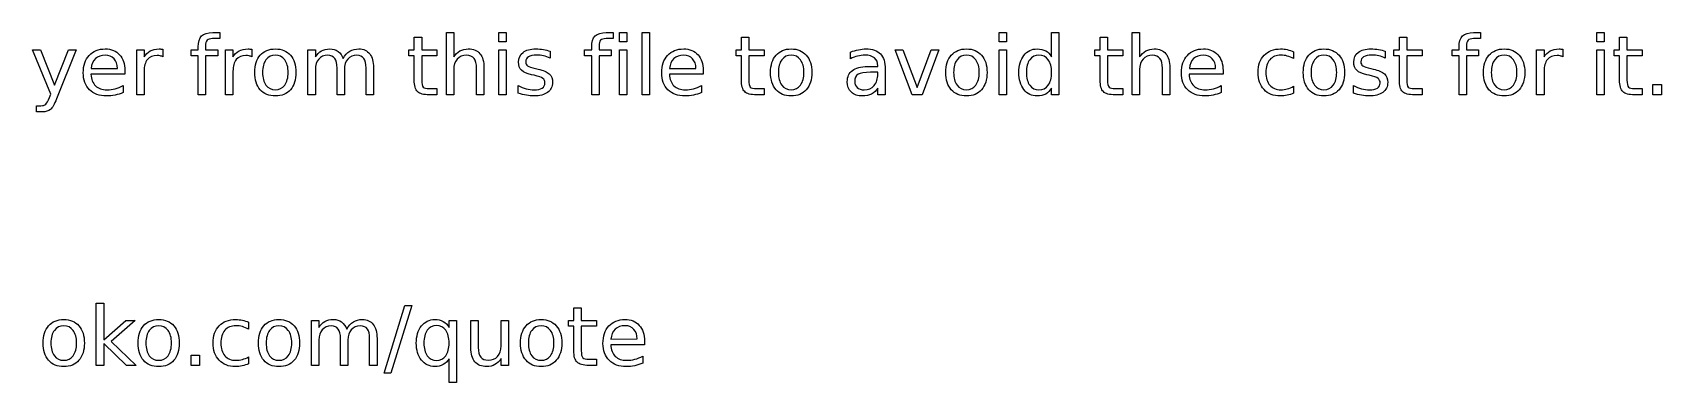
# Model space of a CAD drawing. Extents: x -140 to 352, y 0 to 216.
# Drawn here: x 273.3 to 351.7, y 55.4 to 72.3 of the extents above; entities that cross this region are included whole.
import ezdxf

# ---------------------------------------------------------------- set-up
doc = ezdxf.new("R2010")
doc.units = 0
doc.layers.add('Design_Template', color=7, linetype='CONTINUOUS')

msp = doc.modelspace()

# ---------------------------------------------------------------- linework, layer by layer
at = {"layer": 'Design_Template', "color": 7}
for points in [[(282.34223, 72.293007), (282.34223, 71.997831), (282.002682, 71.997831)], [(282.006541, 72.293007), (282.34223, 72.293007)], [(293.607144, 70.512305), (293.607144, 69.291087), (293.250232, 69.291087), (293.250232, 72.293007), (293.607144, 72.293007), (293.607144, 71.116162)], [(301.279779, 72.293007), (301.279779, 71.997831), (300.94023, 71.997831)], [(300.944089, 72.293007), (301.279779, 72.293007)], [(322.374239, 71.123881), (322.374239, 72.293007), (322.729221, 72.293007), (322.729221, 69.291087), (322.374239, 69.291087), (322.374239, 69.615202)], [(326.612807, 70.512305), (326.612807, 69.291087), (326.255895, 69.291087), (326.255895, 72.293007), (326.612807, 72.293007), (326.612807, 71.116162)], [(343.021105, 72.293007), (343.021105, 71.997831), (342.681556, 71.997831)], [(342.685416, 72.293007), (343.021105, 72.293007)], [(274.148691, 69.163759), (274.212357, 69.325815), (273.338406, 71.451851), (273.714609, 71.451851), (274.389846, 69.761827), (275.065088, 71.451851), (275.44129, 71.451851), (274.492099, 69.090445)], [(278.705589, 70.429342), (278.705589, 69.29108), (278.348676, 69.29108), (278.348676, 71.451844), (278.705589, 71.451844), (278.705589, 71.116155)], [(279.612337, 71.484638), (279.614101, 71.120011)], [(281.663133, 71.642848), (281.663133, 71.451851), (282.247696, 71.451851), (282.247696, 71.175968), (281.663133, 71.175968), (281.663133, 69.291087), (281.306221, 69.291087), (281.306221, 71.175968), (280.966672, 71.175968), (280.966672, 71.451851), (281.306221, 71.451851), (281.306221, 71.602335)], [(282.980814, 70.429342), (282.980814, 69.29108), (282.623902, 69.29108), (282.623902, 71.451844), (282.980814, 71.451844), (282.980814, 71.116155)], [(283.887563, 71.484638), (283.889327, 71.120011)], [(286.94736, 70.512305), (286.94736, 69.291087), (286.590451, 69.291087), (286.590451, 71.451851), (286.94736, 71.451851), (286.94736, 71.116162)], [(291.706829, 70.002982), (291.706829, 71.175968), (291.44638, 71.175968), (291.44638, 71.451851), (291.706829, 71.451851), (291.706829, 72.065356), (292.063741, 72.065356)], [(292.063741, 72.065356), (292.063741, 71.451851), (292.794926, 71.451851), (292.794926, 71.175968), (292.063741, 71.175968), (292.063741, 70.002982)], [(298.245064, 71.388189), (298.245064, 71.052496)], [(300.600681, 71.642848), (300.600681, 71.451851), (301.185245, 71.451851), (301.185245, 71.175968), (300.600681, 71.175968), (300.600681, 69.291087), (300.243769, 69.291087), (300.243769, 71.175968), (299.904221, 71.175968), (299.904221, 71.451851), (300.243769, 71.451851), (300.243769, 71.602335)], [(307.449537, 70.002982), (307.449537, 71.175968), (307.189089, 71.175968), (307.189089, 71.451851), (307.449537, 71.451851), (307.449537, 72.065356), (307.80645, 72.065356)], [(307.80645, 72.065356), (307.80645, 71.451851), (308.537635, 71.451851), (308.537635, 71.175968), (307.80645, 71.175968), (307.80645, 70.002982)], [(312.702889, 71.025473), (312.702889, 71.353447)], [(324.712489, 70.002982), (324.712489, 71.175968), (324.45204, 71.175968), (324.45204, 71.451851), (324.712489, 71.451851), (324.712489, 72.065356), (325.069401, 72.065356)], [(325.069401, 72.065356), (325.069401, 71.451851), (325.800589, 71.451851), (325.800589, 71.175968), (325.069401, 71.175968), (325.069401, 70.002982)], [(334.021148, 71.368895), (334.021148, 71.037062)], [(338.43528, 71.388189), (338.43528, 71.052496)], [(339.11244, 70.002982), (339.11244, 71.175968), (338.851991, 71.175968), (338.851991, 71.451851), (339.11244, 71.451851), (339.11244, 72.065356), (339.469353, 72.065356)], [(339.469353, 72.065356), (339.469353, 71.451851), (340.200541, 71.451851), (340.200541, 71.175968), (339.469353, 71.175968), (339.469353, 70.002982)], [(342.342008, 71.642848), (342.342008, 71.451851), (342.926571, 71.451851), (342.926571, 71.175968), (342.342008, 71.175968), (342.342008, 69.291087), (341.985096, 69.291087), (341.985096, 71.175968), (341.645547, 71.175968), (341.645547, 71.451851), (341.985096, 71.451851), (341.985096, 71.602335)], [(346.07512, 70.429342), (346.07512, 69.29108), (345.718208, 69.29108), (345.718208, 71.451844), (346.07512, 71.451844), (346.07512, 71.116155)], [(346.981868, 71.484638), (346.983632, 71.120011)], [(349.707906, 70.002982), (349.707906, 71.175968), (349.447457, 71.175968), (349.447457, 71.451851), (349.707906, 71.451851), (349.707906, 72.065356), (350.064818, 72.065356)], [(350.064818, 72.065356), (350.064818, 71.451851), (350.796006, 71.451851), (350.796006, 71.175968), (350.064818, 71.175968), (350.064818, 70.002982)], [(276.158974, 70.562466), (277.424564, 70.56423)], [(288.34607, 70.512305), (288.34607, 69.291087), (287.989158, 69.291087), (287.989158, 70.58369)], [(289.744778, 70.595264), (289.744778, 69.291087), (289.387866, 69.291087), (289.387866, 70.58369)], [(295.059873, 70.595264), (295.059873, 69.291087), (294.70489, 69.291087), (294.70489, 70.58369)], [(297.542814, 70.554751), (297.66436, 70.527728)], [(303.994248, 70.562466), (305.259839, 70.56423)], [(313.517033, 70.655071), (314.014781, 70.655071), (314.014781, 70.689784)], [(328.065536, 70.595264), (328.065536, 69.291087), (327.710553, 69.291087), (327.710553, 70.58369)], [(329.005082, 70.562466), (330.270672, 70.56423)], [(337.73303, 70.554751), (337.854572, 70.527728)], [(277.779547, 70.460217), (277.779547, 70.286584), (276.147399, 70.286584)], [(297.471433, 70.230612), (297.347961, 70.25954)], [(305.614821, 70.460217), (305.614821, 70.286584), (303.982674, 70.286584)], [(314.014781, 70.298158), (314.014781, 70.377258), (313.661725, 70.377258)], [(314.369764, 70.523883), (314.369764, 69.291087), (314.014781, 69.291087), (314.014781, 69.619061)], [(330.625655, 70.460217), (330.625655, 70.286584), (328.993507, 70.286584)], [(337.661649, 70.230612), (337.538176, 70.25954)], [(277.696591, 69.736748), (277.696591, 69.401055)], [(292.430299, 69.588193), (292.794926, 69.588193), (292.794926, 69.291087), (292.430299, 69.291087)], [(296.709377, 69.370162), (296.709377, 69.736723)], [(305.531862, 69.736748), (305.531862, 69.401055)], [(308.173007, 69.588193), (308.537635, 69.588193), (308.537635, 69.291087), (308.173007, 69.291087)], [(325.435962, 69.588193), (325.800589, 69.588193), (325.800589, 69.291087), (325.435962, 69.291087)], [(330.542695, 69.736748), (330.542695, 69.401055)], [(334.021148, 69.70202), (334.021148, 69.374046)], [(336.899592, 69.370162), (336.899592, 69.736723)], [(339.83591, 69.588193), (340.200541, 69.588193), (340.200541, 69.291087), (339.83591, 69.291087)], [(350.431379, 69.588193), (350.796006, 69.588193), (350.796006, 69.291087), (350.431379, 69.291087)], [(273.816861, 68.469228), (273.53326, 68.469228), (273.53326, 68.76633), (273.741617, 68.76633)], [(299.385256, 56.964315), (299.385256, 58.137302), (299.124807, 58.137302), (299.124807, 58.413188), (299.385256, 58.413188), (299.385256, 59.02669), (299.742169, 59.02669)], [(299.742169, 59.02669), (299.742169, 58.413188), (300.473357, 58.413188), (300.473357, 58.137302), (299.742169, 58.137302), (299.742169, 56.964315)], [(283.737082, 58.330229), (283.737082, 57.998395)], [(287.117134, 57.473638), (287.117134, 56.252424), (286.760221, 56.252424), (286.760221, 58.413188), (287.117134, 58.413188), (287.117134, 58.077495)], [(293.381412, 58.085214), (293.381412, 58.413188), (293.736395, 58.413188), (293.736395, 55.430561), (293.381412, 55.430561), (293.381412, 56.576539)], [(294.430926, 57.105151), (294.430926, 58.413188), (294.785909, 58.413188), (294.785909, 57.118656)], [(295.885584, 57.188111), (295.885584, 58.413188), (296.240567, 58.413188), (296.240567, 56.252424), (295.885584, 56.252424), (295.885584, 56.584254)], [(288.515845, 57.473638), (288.515845, 56.252424), (288.158932, 56.252424), (288.158932, 57.545023)], [(289.914552, 57.556598), (289.914552, 56.252424), (289.55764, 56.252424), (289.55764, 57.545023)], [(302.790391, 57.421551), (302.790391, 57.247917), (301.158243, 57.247917)], [(301.169818, 57.5238), (302.435408, 57.525564)], [(283.737082, 56.663354), (283.737082, 56.33538)], [(300.108726, 56.549526), (300.473357, 56.549526), (300.473357, 56.252424), (300.108726, 56.252424)], [(302.707435, 56.698081), (302.707435, 56.362388)]]:
    msp.add_lwpolyline(points, dxfattribs=at)
for points in [[(295.771768, 72.293007), (296.12675, 72.293007), (296.12675, 71.843491), (295.771768, 71.843491)], [(301.574955, 72.293007), (301.929938, 72.293007), (301.929938, 71.843491), (301.574955, 71.843491)], [(302.670774, 72.293007), (303.025757, 72.293007), (303.025757, 69.291087), (302.670774, 69.291087)], [(319.856559, 72.293007), (320.211542, 72.293007), (320.211542, 71.843491), (319.856559, 71.843491)], [(348.617875, 72.293007), (348.972858, 72.293007), (348.972858, 71.843491), (348.617875, 71.843491)], [(295.771768, 71.451851), (296.12675, 71.451851), (296.12675, 69.291087), (295.771768, 69.291087)], [(301.574955, 71.451851), (301.929938, 71.451851), (301.929938, 69.291087), (301.574955, 69.291087)], [(314.848226, 71.451851), (315.224432, 71.451851), (315.899669, 69.638354), (316.574907, 71.451851), (316.951113, 71.451851), (316.140825, 69.291087), (315.658514, 69.291087)], [(319.856559, 71.451851), (320.211542, 71.451851), (320.211542, 69.291087), (319.856559, 69.291087)], [(348.617875, 71.451851), (348.972858, 71.451851), (348.972858, 69.291087), (348.617875, 69.291087)], [(351.314967, 69.78112), (351.722037, 69.78112), (351.722037, 69.291087), (351.314967, 69.291087)], [(276.403992, 59.254341), (276.760901, 59.254341), (276.760901, 57.481357), (277.820064, 58.413188), (278.273436, 58.413188), (277.127462, 57.402257), (278.321668, 56.252424), (277.858647, 56.252424), (276.760901, 57.307723), (276.760901, 56.252424), (276.403992, 56.252424)], [(291.255379, 59.132798), (291.583353, 59.132798), (290.580142, 55.885863), (290.252168, 55.885863)], [(280.970531, 56.742453), (281.377602, 56.742453), (281.377602, 56.252424), (280.970531, 56.252424)]]:
    msp.add_lwpolyline(points, close=True, dxfattribs=at)
for points in [[(281.306221, 71.602335), (281.306221, 71.842845), (281.362168, 72.017763), (281.474065, 72.127092)], [(281.474065, 72.127092), (281.585963, 72.237699), (281.763452, 72.293004), (282.006541, 72.293007)], [(300.243769, 71.602335), (300.243769, 71.842845), (300.29972, 72.017763), (300.411617, 72.127092)], [(300.411617, 72.127092), (300.523511, 72.237699), (300.701004, 72.293004), (300.944089, 72.293007)], [(341.985096, 71.602335), (341.985096, 71.842845), (342.041046, 72.017763), (342.15294, 72.127092)], [(342.15294, 72.127092), (342.264838, 72.237699), (342.442327, 72.293004), (342.685416, 72.293007)], [(276.062511, 71.191402), (276.25415, 71.39976), (276.512027, 71.503939), (276.836142, 71.503942)], [(276.836142, 71.503942), (277.126816, 71.503939), (277.356397, 71.41005), (277.524887, 71.22227)], [(278.705589, 71.116155), (278.780187, 71.247342), (278.877293, 71.344448), (278.996906, 71.407472)], [(278.996906, 71.407472), (279.116518, 71.471779), (279.261856, 71.503932), (279.432918, 71.503935)], [(279.432918, 71.503935), (279.457365, 71.503932), (279.484363, 71.502171), (279.513947, 71.49815)], [(279.513947, 71.49815), (279.54351, 71.49568), (279.576325, 71.491094), (279.612337, 71.484638)], [(281.736444, 71.920661), (281.68757, 71.869212), (281.663133, 71.776608), (281.663133, 71.642848)], [(282.002682, 71.997831), (281.87535, 71.997828), (281.786605, 71.972114), (281.736444, 71.920661)], [(282.980814, 71.116155), (283.055409, 71.247342), (283.152515, 71.344448), (283.272131, 71.407472)], [(283.272131, 71.407472), (283.391744, 71.471779), (283.537078, 71.503932), (283.70814, 71.503935)], [(283.70814, 71.503935), (283.732587, 71.503932), (283.759585, 71.502171), (283.789169, 71.49815)], [(283.789169, 71.49815), (283.818732, 71.49568), (283.851548, 71.491094), (283.887563, 71.484638)], [(284.292707, 71.20298), (284.468912, 71.403619), (284.711997, 71.503939), (285.021965, 71.503942)], [(285.021965, 71.503942), (285.330642, 71.503939), (285.573085, 71.403619), (285.749291, 71.20298)], [(286.94736, 71.116162), (287.028389, 71.248637), (287.125495, 71.346385), (287.23868, 71.409408)], [(287.23868, 71.409408), (287.351862, 71.472429), (287.486266, 71.503939), (287.641891, 71.503942)], [(287.641891, 71.503942), (287.798803, 71.503939), (287.931923, 71.464068), (288.041249, 71.384329)], [(288.041249, 71.384329), (288.151856, 71.304584), (288.233527, 71.18883), (288.286264, 71.037062)], [(288.286264, 71.037062), (288.375005, 71.196546), (288.481114, 71.314229), (288.60459, 71.390115)], [(288.60459, 71.390115), (288.728058, 71.465997), (288.873396, 71.503939), (289.040602, 71.503942)], [(289.040602, 71.503942), (289.265677, 71.503939), (289.439311, 71.424842), (289.561499, 71.266643)], [(293.607144, 71.116162), (293.692033, 71.246065), (293.791711, 71.343171), (293.90618, 71.407479)], [(293.90618, 71.407479), (294.021933, 71.471786), (294.15505, 71.503939), (294.305535, 71.503942)], [(294.305535, 71.503942), (294.553763, 71.503939), (294.741544, 71.426768), (294.868879, 71.272432)], [(296.724811, 70.867252), (296.724811, 71.070466), (296.796837, 71.227378), (296.940887, 71.337992)], [(296.940887, 71.337992), (297.08494, 71.448598), (297.289439, 71.503903), (297.554392, 71.503907)], [(297.554392, 71.503907), (297.68558, 71.503903), (297.809052, 71.494276), (297.924809, 71.474979)], [(297.924809, 71.474979), (298.040563, 71.455682), (298.147313, 71.426744), (298.245064, 71.388164)], [(300.673996, 71.920661), (300.625118, 71.869212), (300.600681, 71.776608), (300.600681, 71.642848)], [(300.94023, 71.997831), (300.812898, 71.997828), (300.724154, 71.972114), (300.673996, 71.920661)], [(303.897785, 71.191402), (304.089424, 71.39976), (304.347301, 71.503939), (304.671416, 71.503942)], [(304.671416, 71.503942), (304.962087, 71.503939), (305.191668, 71.41005), (305.360158, 71.22227)], [(309.114486, 71.20298), (309.290688, 71.403619), (309.533773, 71.503939), (309.843741, 71.503942)], [(309.843741, 71.503942), (310.152422, 71.503939), (310.394865, 71.403619), (310.57107, 71.20298)], [(312.702889, 71.353447), (312.832789, 71.403605), (312.958833, 71.440904), (313.081021, 71.465345)], [(313.081021, 71.465345), (313.203205, 71.491062), (313.322176, 71.503925), (313.437933, 71.503928)], [(313.437933, 71.503928), (313.75047, 71.503925), (313.98391, 71.422899), (314.138254, 71.260843)], [(317.549177, 71.20298), (317.725383, 71.403619), (317.968468, 71.503939), (318.278436, 71.503942)], [(318.278436, 71.503942), (318.587113, 71.503939), (318.829556, 71.403619), (319.005761, 71.20298)], [(321.043053, 71.191402), (321.207684, 71.39976), (321.420543, 71.503939), (321.681637, 71.503942)], [(321.681637, 71.503942), (321.841121, 71.503939), (321.977456, 71.472439), (322.090641, 71.409408)], [(322.090641, 71.409408), (322.205107, 71.347672), (322.29964, 71.252493), (322.374239, 71.123881)], [(326.612807, 71.116162), (326.697693, 71.246065), (326.79737, 71.343171), (326.911843, 71.407479)], [(326.911843, 71.407479), (327.027596, 71.471786), (327.160714, 71.503939), (327.311198, 71.503942)], [(327.311198, 71.503942), (327.559427, 71.503939), (327.747207, 71.426768), (327.874538, 71.272432)], [(328.908618, 71.191402), (329.100258, 71.39976), (329.358135, 71.503939), (329.682249, 71.503942)], [(329.682249, 71.503942), (329.97292, 71.503939), (330.202505, 71.41005), (330.370991, 71.22227)], [(332.601217, 71.201065), (332.795428, 71.402991), (333.061021, 71.503953), (333.397998, 71.503956)], [(333.397998, 71.503956), (333.50732, 71.503953), (333.614074, 71.492385), (333.718253, 71.469243)], [(333.718253, 71.469243), (333.822432, 71.447371), (333.923397, 71.413938), (334.021148, 71.368924)], [(334.750399, 71.20298), (334.926601, 71.403619), (335.16969, 71.503939), (335.479655, 71.503942)], [(335.479655, 71.503942), (335.788335, 71.503939), (336.030778, 71.403619), (336.206984, 71.20298)], [(336.915026, 70.867252), (336.915026, 71.070466), (336.987053, 71.227378), (337.131103, 71.337992)], [(337.131103, 71.337992), (337.275152, 71.448598), (337.479654, 71.503903), (337.744608, 71.503907)], [(337.744608, 71.503907), (337.875795, 71.503903), (337.999268, 71.494276), (338.115025, 71.474979)], [(338.115025, 71.474979), (338.230778, 71.455682), (338.337529, 71.426744), (338.43528, 71.388164)], [(342.415319, 71.920661), (342.366445, 71.869212), (342.342008, 71.776608), (342.342008, 71.642848)], [(342.681556, 71.997831), (342.554225, 71.997828), (342.46548, 71.972114), (342.415319, 71.920661)], [(343.424319, 71.20298), (343.600525, 71.403619), (343.84361, 71.503939), (344.153578, 71.503942)], [(344.153578, 71.503942), (344.462255, 71.503939), (344.704698, 71.403619), (344.880907, 71.20298)], [(346.07512, 71.116155), (346.149718, 71.247342), (346.246824, 71.344448), (346.366437, 71.407472)], [(346.366437, 71.407472), (346.48605, 71.471779), (346.631387, 71.503932), (346.802449, 71.503935)], [(346.802449, 71.503935), (346.826896, 71.503932), (346.853895, 71.502171), (346.883478, 71.49815)], [(346.883478, 71.49815), (346.913041, 71.49568), (346.945857, 71.491094), (346.981868, 71.484638)], [(275.776983, 70.350249), (275.776983, 70.703944), (275.872159, 70.984329), (276.062511, 71.191402)], [(276.363476, 71.035132), (276.245147, 70.923235), (276.17698, 70.765681), (276.158974, 70.562466)], [(276.840001, 71.20298), (276.64193, 71.202977), (276.483089, 71.14703), (276.363476, 71.035132)], [(277.260579, 71.029347), (277.155113, 71.1451), (277.014919, 71.202977), (276.840001, 71.20298)], [(277.424564, 70.564396), (277.422095, 70.758607), (277.36733, 70.91359), (277.260579, 71.029347)], [(277.524887, 71.22227), (277.694658, 71.035774), (277.779547, 70.781757), (277.779547, 70.460217)], [(278.865718, 70.990753), (278.758964, 70.860849), (278.705589, 70.673711), (278.705589, 70.429342)], [(279.328739, 71.187539), (279.128093, 71.187536), (278.973756, 71.12194), (278.865718, 70.990753)], [(279.483079, 71.170183), (279.436774, 71.181754), (279.385328, 71.187539), (279.328739, 71.187539)], [(279.614267, 71.120021), (279.574396, 71.143163), (279.530665, 71.159889), (279.483079, 71.170183)], [(283.14094, 70.990753), (283.03419, 70.860849), (282.980811, 70.673711), (282.980814, 70.429342)], [(283.603961, 71.187539), (283.403319, 71.187536), (283.248978, 71.12194), (283.14094, 70.990753)], [(283.758301, 71.170183), (283.711999, 71.181754), (283.66055, 71.187539), (283.603961, 71.187539)], [(283.889492, 71.120021), (283.849618, 71.143163), (283.805888, 71.159889), (283.758301, 71.170183)], [(284.030328, 70.369543), (284.030328, 70.724522), (284.117785, 71.002334), (284.292707, 71.20298)], [(284.570519, 70.979185), (284.459909, 70.831276), (284.404601, 70.628058), (284.404604, 70.369543)], [(285.021965, 71.20298), (284.83161, 71.202977), (284.681129, 71.128378), (284.570519, 70.979185)], [(285.471478, 70.977256), (285.360868, 71.127736), (285.21103, 71.202977), (285.021965, 71.20298)], [(285.637397, 70.369543), (285.637393, 70.625487), (285.582088, 70.828059), (285.471478, 70.977256)], [(285.749291, 71.20298), (285.925496, 71.002334), (286.013599, 70.724522), (286.013599, 70.369543)], [(287.107489, 71.010053), (287.000735, 70.887865), (286.94736, 70.72195), (286.94736, 70.512305)], [(287.539642, 71.195262), (287.358293, 71.195262), (287.214239, 71.133525), (287.107489, 71.010053)], [(287.87919, 71.044781), (287.805876, 71.1451), (287.692694, 71.195262), (287.539642, 71.195262)], [(287.989158, 70.58369), (287.989155, 70.792047), (287.952501, 70.945742), (287.87919, 71.044781)], [(288.506196, 71.011983), (288.399442, 70.889795), (288.346067, 70.723238), (288.34607, 70.512305)], [(288.942208, 71.195262), (288.758284, 71.195262), (288.612947, 71.134168), (288.506196, 71.011983)], [(289.277898, 71.044781), (289.204583, 71.1451), (289.092689, 71.195262), (288.942208, 71.195262)], [(289.387866, 70.58369), (289.387862, 70.79076), (289.351208, 70.944458), (289.277898, 71.044781)], [(289.561499, 71.266643), (289.683684, 71.109731), (289.744774, 70.885935), (289.744778, 70.595264)], [(293.773063, 71.011983), (293.662449, 70.889795), (293.607144, 70.723238), (293.607144, 70.512305)], [(294.226435, 71.195262), (294.034796, 71.195262), (293.883669, 71.134168), (293.773063, 71.011983)], [(294.585277, 71.042851), (294.505532, 71.144455), (294.385919, 71.195262), (294.226435, 71.195262)], [(294.70489, 70.58369), (294.70489, 70.788188), (294.665019, 70.94124), (294.585277, 71.042851)], [(294.868879, 71.272432), (294.996207, 71.119376), (295.059873, 70.893654), (295.059873, 70.595264)], [(296.871436, 70.471757), (296.773688, 70.568217), (296.724811, 70.70005), (296.724811, 70.867252)], [(297.19941, 71.12581), (297.111949, 71.071789), (297.068219, 70.99076), (297.068219, 70.882722)], [(297.068219, 70.882722), (297.068219, 70.800408), (297.099722, 70.735455), (297.162753, 70.687868)], [(297.162753, 70.687868), (297.225773, 70.641566), (297.352462, 70.59719), (297.542814, 70.554751)], [(297.596835, 71.206836), (297.42063, 71.206836), (297.288155, 71.179813), (297.19941, 71.12581)], [(297.932524, 71.168253), (297.824486, 71.19397), (297.712589, 71.206836), (297.596835, 71.206836)], [(298.245064, 71.052496), (298.144741, 71.103942), (298.040563, 71.142528), (297.932524, 71.168253)], [(303.612257, 70.350249), (303.612257, 70.703944), (303.707433, 70.984329), (303.897785, 71.191402)], [(304.19875, 71.035132), (304.080422, 70.923235), (304.012254, 70.765681), (303.994248, 70.562466)], [(304.675275, 71.20298), (304.477205, 71.202977), (304.318363, 71.14703), (304.19875, 71.035132)], [(305.095854, 71.029347), (304.990384, 71.1451), (304.850193, 71.202977), (304.675275, 71.20298)], [(305.259839, 70.564396), (305.257369, 70.758607), (305.202601, 70.91359), (305.095854, 71.029347)], [(305.360158, 71.22227), (305.529932, 71.035774), (305.614818, 70.781757), (305.614821, 70.460217)], [(308.852108, 70.369543), (308.852104, 70.724522), (308.939565, 71.002334), (309.114486, 71.20298)], [(309.392299, 70.979185), (309.281685, 70.831276), (309.22638, 70.628058), (309.22638, 70.369543)], [(309.843741, 71.20298), (309.65339, 71.202977), (309.502905, 71.128378), (309.392299, 70.979185)], [(310.293258, 70.977256), (310.182648, 71.127736), (310.032809, 71.202977), (309.843741, 71.20298)], [(310.459173, 70.369543), (310.459173, 70.625487), (310.403868, 70.828059), (310.293258, 70.977256)], [(310.57107, 71.20298), (310.747272, 71.002334), (310.835375, 70.724522), (310.835379, 70.369543)], [(313.040508, 71.15859), (312.923463, 71.128992), (312.810924, 71.084634), (312.702889, 71.025473)], [(312.787774, 70.469862), (312.951118, 70.593335), (313.194203, 70.655071), (313.517033, 70.655071)], [(313.401276, 71.202966), (313.277804, 71.202963), (313.157549, 71.188185), (313.040508, 71.15859)], [(313.852722, 71.067916), (313.745968, 71.157948), (313.595487, 71.202963), (313.401276, 71.202966)], [(314.014781, 70.689784), (314.014778, 70.853124), (313.96076, 70.979171), (313.852722, 71.067916)], [(314.138254, 71.260843), (314.29259, 71.098784), (314.36976, 70.853124), (314.369764, 70.523869)], [(317.286799, 70.369543), (317.286799, 70.724522), (317.374256, 71.002334), (317.549177, 71.20298)], [(317.82699, 70.979185), (317.716376, 70.831276), (317.661071, 70.628058), (317.661075, 70.369543)], [(318.278436, 71.20298), (318.088081, 71.202977), (317.9376, 71.128378), (317.82699, 70.979185)], [(318.727949, 70.977256), (318.617339, 71.127736), (318.4675, 71.202977), (318.278436, 71.20298)], [(318.893867, 70.369543), (318.893864, 70.625487), (318.838559, 70.828059), (318.727949, 70.977256)], [(319.005761, 71.20298), (319.181967, 71.002334), (319.27007, 70.724522), (319.27007, 70.369543)], [(320.798038, 70.369543), (320.798038, 70.709088), (320.87971, 70.983041), (321.043053, 71.191402)], [(321.324725, 70.983045), (321.217974, 70.835132), (321.164596, 70.630634), (321.164599, 70.369543)], [(321.768452, 71.206836), (321.580672, 71.206836), (321.432763, 71.132238), (321.324725, 70.983045)], [(322.212183, 70.983045), (322.104142, 71.132238), (321.956232, 71.206836), (321.768452, 71.206836)], [(322.374239, 70.369543), (322.374239, 70.630634), (322.320218, 70.835132), (322.212183, 70.983045)], [(326.778722, 71.011983), (326.668112, 70.889795), (326.612807, 70.723238), (326.612807, 70.512305)], [(327.232098, 71.195262), (327.040459, 71.195262), (326.889332, 71.134168), (326.778722, 71.011983)], [(327.59094, 71.042851), (327.511195, 71.144455), (327.391582, 71.195262), (327.232098, 71.195262)], [(327.710553, 70.58369), (327.71055, 70.788188), (327.670679, 70.94124), (327.59094, 71.042851)], [(327.874538, 71.272432), (328.001866, 71.119376), (328.065532, 70.893654), (328.065536, 70.595264)], [(328.62309, 70.350249), (328.62309, 70.703944), (328.718266, 70.984329), (328.908618, 71.191402)], [(329.209583, 71.035132), (329.091255, 70.923235), (329.023087, 70.765681), (329.005082, 70.562466)], [(329.686109, 71.20298), (329.488038, 71.202977), (329.329196, 71.14703), (329.209583, 71.035132)], [(330.106687, 71.029347), (330.001217, 71.1451), (329.861026, 71.202977), (329.686109, 71.20298)], [(330.270672, 70.564396), (330.268203, 70.758607), (330.213434, 70.91359), (330.106687, 71.029347)], [(330.370991, 71.22227), (330.540766, 71.035774), (330.625651, 70.781757), (330.625655, 70.460217)], [(332.31183, 70.369557), (332.311827, 70.721964), (332.40829, 70.999135), (332.601217, 71.201065)], [(332.8771, 70.983045), (332.749768, 70.837704), (332.686103, 70.633205), (332.686103, 70.369543)], [(333.413432, 71.20298), (333.183205, 71.202977), (333.004428, 71.129666), (332.8771, 70.983045)], [(333.718253, 71.160534), (333.61793, 71.188827), (333.516323, 71.202977), (333.413432, 71.20298)], [(334.021148, 71.037062), (333.920825, 71.092367), (333.81986, 71.133525), (333.718253, 71.160534)], [(334.488021, 70.369543), (334.488021, 70.724522), (334.575478, 71.002334), (334.750399, 71.20298)], [(335.028212, 70.979185), (334.917598, 70.831276), (334.862293, 70.628058), (334.862293, 70.369543)], [(335.479655, 71.20298), (335.289303, 71.202977), (335.138822, 71.128378), (335.028212, 70.979185)], [(335.929171, 70.977256), (335.818561, 71.127736), (335.668722, 71.202977), (335.479655, 71.20298)], [(336.09509, 70.369543), (336.095086, 70.625487), (336.039781, 70.828059), (335.929171, 70.977256)], [(336.206984, 71.20298), (336.383189, 71.002334), (336.471292, 70.724522), (336.471292, 70.369543)], [(337.061651, 70.471757), (336.9639, 70.568217), (336.915026, 70.70005), (336.915026, 70.867252)], [(337.389625, 71.12581), (337.302165, 71.071789), (337.258434, 70.99076), (337.258434, 70.882722)], [(337.258434, 70.882722), (337.258434, 70.800408), (337.289937, 70.735455), (337.352968, 70.687868)], [(337.352968, 70.687868), (337.415988, 70.641566), (337.542678, 70.59719), (337.73303, 70.554751)], [(337.787051, 71.206836), (337.610845, 71.206836), (337.47837, 71.179813), (337.389625, 71.12581)], [(338.12274, 71.168253), (338.014702, 71.19397), (337.902804, 71.206836), (337.787051, 71.206836)], [(338.43528, 71.052496), (338.334957, 71.103942), (338.230778, 71.142528), (338.12274, 71.168253)], [(343.161941, 70.369543), (343.161941, 70.724522), (343.249402, 71.002334), (343.424319, 71.20298)], [(343.702132, 70.979185), (343.591522, 70.831276), (343.536217, 70.628058), (343.536217, 70.369543)], [(344.153578, 71.20298), (343.963223, 71.202977), (343.812742, 71.128378), (343.702132, 70.979185)], [(344.603095, 70.977256), (344.492481, 71.127736), (344.342642, 71.202977), (344.153578, 71.20298)], [(344.76901, 70.369543), (344.769006, 70.625487), (344.713701, 70.828059), (344.603095, 70.977256)], [(344.880907, 71.20298), (345.057109, 71.002334), (345.145212, 70.724522), (345.145215, 70.369543)], [(346.235249, 70.990753), (346.128495, 70.860849), (346.07512, 70.673711), (346.07512, 70.429342)], [(346.69827, 71.187539), (346.497624, 71.187536), (346.343287, 71.12194), (346.235249, 70.990753)], [(346.85261, 71.170183), (346.806305, 71.181754), (346.754859, 71.187539), (346.69827, 71.187539)], [(346.983798, 71.120021), (346.943927, 71.143163), (346.900197, 71.159889), (346.85261, 71.170183)], [(276.077945, 69.536105), (275.877302, 69.736744), (275.776983, 70.008126), (275.776983, 70.350249)], [(276.147399, 70.286584), (276.162851, 70.042211), (276.236144, 69.855715), (276.367335, 69.727099)], [(284.292707, 69.536105), (284.117785, 69.738032), (284.030328, 70.015844), (284.030328, 70.369543)], [(284.404604, 70.369543), (284.404601, 70.11102), (284.459264, 69.907164), (284.56859, 69.757967)], [(285.471478, 69.759897), (285.582088, 69.909094), (285.637393, 70.112308), (285.637397, 70.369543)], [(286.013599, 70.369543), (286.013599, 70.015844), (285.925496, 69.738032), (285.749291, 69.536105)], [(291.863099, 69.443501), (291.758917, 69.546392), (291.706829, 69.732888), (291.706829, 70.002982)], [(292.063741, 70.002982), (292.063738, 69.826777), (292.087519, 69.713595), (292.135123, 69.663433)], [(297.347961, 70.25954), (297.128025, 70.305838), (296.969184, 70.376577), (296.871436, 70.471757)], [(297.897797, 70.082057), (297.833489, 70.133503), (297.691365, 70.183022), (297.471433, 70.230612)], [(297.66436, 70.527728), (297.916448, 70.473708), (298.095225, 70.397183), (298.200692, 70.298148)], [(297.861143, 69.617107), (297.951172, 69.674983), (297.99619, 69.756013), (297.99619, 69.860195)], [(297.99619, 69.860195), (297.99619, 69.956655), (297.963382, 70.030612), (297.897797, 70.082057)], [(298.360818, 69.887218), (298.360818, 69.686576), (298.281076, 69.527734), (298.121592, 69.410693)], [(298.200692, 70.298148), (298.307442, 70.2004), (298.360818, 70.06342), (298.360818, 69.887218)], [(303.913219, 69.536105), (303.712577, 69.736744), (303.612257, 70.008126), (303.612257, 70.350249)], [(303.982674, 70.286584), (303.99809, 70.042211), (304.071419, 69.855715), (304.202606, 69.727099)], [(307.605807, 69.443501), (307.501625, 69.546392), (307.449537, 69.732888), (307.449537, 70.002982)], [(307.80645, 70.002982), (307.806446, 69.826777), (307.830227, 69.713595), (307.877831, 69.663433)], [(309.114486, 69.536105), (308.939565, 69.738032), (308.852104, 70.015844), (308.852108, 70.369543)], [(309.22638, 70.369543), (309.22638, 70.11102), (309.281043, 69.907164), (309.390369, 69.757967)], [(310.293258, 69.759897), (310.403868, 69.909094), (310.459173, 70.112308), (310.459173, 70.369543)], [(310.835379, 70.369543), (310.835375, 70.015844), (310.747272, 69.738032), (310.57107, 69.536105)], [(312.544689, 69.920026), (312.544689, 70.163111), (312.625719, 70.34639), (312.787774, 70.469862)], [(312.739543, 69.420348), (312.609639, 69.545108), (312.544689, 69.711665), (312.544689, 69.920026)], [(313.065587, 70.278865), (312.954977, 70.213269), (312.899672, 70.101375), (312.899672, 69.943176)], [(312.899672, 69.943176), (312.899672, 69.817132), (312.940827, 69.716809), (313.023144, 69.642214)], [(313.661725, 70.377258), (313.374909, 70.377258), (313.176197, 70.34445), (313.065587, 70.278865)], [(313.835359, 69.740604), (313.954971, 69.880797), (314.014778, 70.066648), (314.014781, 70.298158)], [(317.549177, 69.536105), (317.374256, 69.738032), (317.286799, 70.015844), (317.286799, 70.369543)], [(317.661075, 70.369543), (317.661071, 70.11102), (317.715734, 69.907164), (317.82506, 69.757967)], [(318.727949, 69.759897), (318.838559, 69.909094), (318.893864, 70.112308), (318.893867, 70.369543)], [(319.27007, 70.369543), (319.27007, 70.015844), (319.181967, 69.738032), (319.005761, 69.536105)], [(321.043053, 69.54768), (320.87971, 69.756038), (320.798038, 70.029991), (320.798038, 70.369543)], [(321.164599, 70.369543), (321.164596, 70.108449), (321.217974, 69.903305), (321.324725, 69.754108)], [(322.212183, 69.754108), (322.320218, 69.903305), (322.374239, 70.108449), (322.374239, 70.369543)], [(324.868759, 69.443501), (324.76458, 69.546392), (324.712489, 69.732888), (324.712489, 70.002982)], [(325.069401, 70.002982), (325.069401, 69.826777), (325.093178, 69.713595), (325.140786, 69.663433)], [(328.924052, 69.536105), (328.72341, 69.736744), (328.62309, 70.008126), (328.62309, 70.350249)], [(328.993507, 70.286584), (329.008959, 70.042211), (329.082252, 69.855715), (329.213439, 69.727099)], [(332.599288, 69.541905), (332.407648, 69.746407), (332.311827, 70.02229), (332.31183, 70.369557)], [(332.686103, 70.369543), (332.686103, 70.105877), (332.749768, 69.900733), (332.8771, 69.754108)], [(334.750399, 69.536105), (334.575478, 69.738032), (334.488021, 70.015844), (334.488021, 70.369543)], [(334.862293, 70.369543), (334.862293, 70.11102), (334.916956, 69.907164), (335.026282, 69.757967)], [(335.929171, 69.759897), (336.039781, 69.909094), (336.095086, 70.112308), (336.09509, 70.369543)], [(336.471292, 70.369543), (336.471292, 70.015844), (336.383189, 69.738032), (336.206984, 69.536105)], [(337.538176, 70.25954), (337.318241, 70.305838), (337.159399, 70.376577), (337.061651, 70.471757)], [(338.088012, 70.082057), (338.023704, 70.133503), (337.881581, 70.183022), (337.661649, 70.230612)], [(337.854572, 70.527728), (338.10666, 70.473708), (338.285437, 70.397183), (338.390907, 70.298148)], [(338.051359, 69.617107), (338.141388, 69.674983), (338.186402, 69.756013), (338.186406, 69.860195)], [(338.186406, 69.860195), (338.186402, 69.956655), (338.153597, 70.030612), (338.088012, 70.082057)], [(338.551033, 69.887218), (338.551033, 69.686576), (338.471291, 69.527734), (338.311807, 69.410693)], [(338.390907, 70.298148), (338.497658, 70.2004), (338.551033, 70.06342), (338.551033, 69.887218)], [(339.26871, 69.443501), (339.164531, 69.546392), (339.11244, 69.732888), (339.11244, 70.002982)], [(339.469353, 70.002982), (339.469353, 69.826777), (339.49313, 69.713595), (339.540734, 69.663433)], [(343.424319, 69.536105), (343.249402, 69.738032), (343.161941, 70.015844), (343.161941, 70.369543)], [(343.536217, 70.369543), (343.536217, 70.11102), (343.590876, 69.907164), (343.700202, 69.757967)], [(344.603095, 69.759897), (344.713701, 69.909094), (344.769006, 70.112308), (344.76901, 70.369543)], [(345.145215, 70.369543), (345.145212, 70.015844), (345.057109, 69.738032), (344.880907, 69.536105)], [(349.864176, 69.443501), (349.759997, 69.546392), (349.707906, 69.732888), (349.707906, 70.002982)], [(350.064818, 70.002982), (350.064818, 69.826777), (350.08863, 69.713595), (350.136202, 69.663433)], [(273.969272, 68.835785), (274.023289, 68.882087), (274.083096, 68.991413), (274.148691, 69.163759)], [(274.492099, 69.090445), (274.391776, 68.833213), (274.294028, 68.665369), (274.198853, 68.586911)], [(276.897878, 69.23514), (276.553186, 69.23514), (276.279875, 69.335463), (276.077945, 69.536105)], [(276.367335, 69.727099), (276.499807, 69.599768), (276.683731, 69.536102), (276.919101, 69.536105)], [(277.304952, 69.277583), (277.171189, 69.24929), (277.035496, 69.23514), (276.897878, 69.23514)], [(276.919101, 69.536105), (277.055432, 69.536102), (277.187265, 69.552827), (277.314596, 69.586263)], [(277.696591, 69.401055), (277.569256, 69.347038), (277.438711, 69.305879), (277.304952, 69.277583)], [(277.314596, 69.586263), (277.443212, 69.619707), (277.570544, 69.669865), (277.696591, 69.736748)], [(285.021965, 69.23514), (284.711997, 69.23514), (284.468912, 69.335463), (284.292707, 69.536105)], [(284.56859, 69.757967), (284.679199, 69.610058), (284.830322, 69.536102), (285.021965, 69.536105)], [(285.021965, 69.536105), (285.21103, 69.536102), (285.360868, 69.6107), (285.471478, 69.759897)], [(285.749291, 69.536105), (285.573085, 69.335463), (285.330642, 69.23514), (285.021965, 69.23514)], [(292.430299, 69.291087), (292.156342, 69.291087), (291.967278, 69.341891), (291.863099, 69.443501)], [(292.135123, 69.663433), (292.183996, 69.613272), (292.28239, 69.588193), (292.430299, 69.588193)], [(296.709377, 69.736723), (296.840568, 69.668556), (296.969826, 69.617107), (297.097157, 69.582383)], [(297.104876, 69.269843), (296.980116, 69.291715), (296.848283, 69.325148), (296.709377, 69.370162)], [(297.097157, 69.582383), (297.224489, 69.548939), (297.350533, 69.532221), (297.475293, 69.532221)], [(297.467574, 69.235129), (297.35182, 69.235129), (297.23092, 69.246701), (297.104876, 69.269843)], [(298.121592, 69.410693), (297.963392, 69.293652), (297.745386, 69.235129), (297.467574, 69.235129)], [(297.475293, 69.532221), (297.642492, 69.532221), (297.771111, 69.560514), (297.861143, 69.617107)], [(304.733152, 69.23514), (304.388456, 69.23514), (304.115149, 69.335463), (303.913219, 69.536105)], [(304.202606, 69.727099), (304.335081, 69.599768), (304.519005, 69.536102), (304.754375, 69.536105)], [(305.140226, 69.277583), (305.006463, 69.24929), (304.870771, 69.23514), (304.733152, 69.23514)], [(304.754375, 69.536105), (304.890706, 69.536102), (305.022539, 69.552827), (305.149871, 69.586263)], [(305.531862, 69.401055), (305.404531, 69.347038), (305.273985, 69.305879), (305.140226, 69.277583)], [(305.149871, 69.586263), (305.278487, 69.619707), (305.405818, 69.669865), (305.531862, 69.736748)], [(308.173007, 69.291087), (307.89905, 69.291087), (307.709986, 69.341891), (307.605807, 69.443501)], [(307.877831, 69.663433), (307.926705, 69.613272), (308.025098, 69.588193), (308.173007, 69.588193)], [(309.843741, 69.23514), (309.533773, 69.23514), (309.290688, 69.335463), (309.114486, 69.536105)], [(309.390369, 69.757967), (309.500979, 69.610058), (309.652102, 69.536102), (309.843741, 69.536105)], [(309.843741, 69.536105), (310.032809, 69.536102), (310.182648, 69.6107), (310.293258, 69.759897)], [(310.57107, 69.536105), (310.394865, 69.335463), (310.152422, 69.23514), (309.843741, 69.23514)], [(313.268159, 69.23514), (313.046935, 69.23514), (312.870734, 69.296876), (312.739543, 69.420348)], [(313.023144, 69.642214), (313.106745, 69.5689), (313.219927, 69.532246), (313.362693, 69.532246)], [(313.711886, 69.327744), (313.590986, 69.266008), (313.443077, 69.23514), (313.268159, 69.23514)], [(313.362693, 69.532246), (313.559476, 69.532246), (313.71703, 69.601697), (313.835359, 69.740604)], [(314.014781, 69.619061), (313.933748, 69.487874), (313.832787, 69.390768), (313.711886, 69.327744)], [(318.278436, 69.23514), (317.968468, 69.23514), (317.725383, 69.335463), (317.549177, 69.536105)], [(317.82506, 69.757967), (317.93567, 69.610058), (318.086793, 69.536102), (318.278436, 69.536105)], [(318.278436, 69.536105), (318.4675, 69.536102), (318.617339, 69.6107), (318.727949, 69.759897)], [(319.005761, 69.536105), (318.829556, 69.335463), (318.587113, 69.23514), (318.278436, 69.23514)], [(321.681637, 69.23514), (321.420543, 69.23514), (321.207684, 69.339319), (321.043053, 69.54768)], [(321.324725, 69.754108), (321.432763, 69.606199), (321.580672, 69.532246), (321.768452, 69.532246)], [(322.090641, 69.327744), (321.977456, 69.266008), (321.841121, 69.23514), (321.681637, 69.23514)], [(321.768452, 69.532246), (321.956232, 69.532246), (322.104142, 69.606199), (322.212183, 69.754108)], [(322.374239, 69.615202), (322.29964, 69.486586), (322.205107, 69.390768), (322.090641, 69.327744)], [(325.435962, 69.291087), (325.162005, 69.291087), (324.972938, 69.341891), (324.868759, 69.443501)], [(325.140786, 69.663433), (325.189659, 69.613272), (325.288049, 69.588193), (325.435962, 69.588193)], [(329.743985, 69.23514), (329.39929, 69.23514), (329.125982, 69.335463), (328.924052, 69.536105)], [(329.213439, 69.727099), (329.345914, 69.599768), (329.529839, 69.536102), (329.765208, 69.536105)], [(330.151059, 69.277583), (330.017296, 69.24929), (329.881604, 69.23514), (329.743985, 69.23514)], [(329.765208, 69.536105), (329.901539, 69.536102), (330.033372, 69.552827), (330.160704, 69.586263)], [(330.542695, 69.401055), (330.415364, 69.347038), (330.284818, 69.305879), (330.151059, 69.277583)], [(330.160704, 69.586263), (330.28932, 69.619707), (330.416651, 69.669865), (330.542695, 69.736748)], [(333.374848, 69.235154), (333.049446, 69.235154), (332.790927, 69.337403), (332.599288, 69.541905)], [(332.8771, 69.754108), (333.004428, 69.608771), (333.183205, 69.536102), (333.413432, 69.536105)], [(333.712467, 69.269868), (333.607001, 69.246725), (333.494461, 69.235154), (333.374848, 69.235154)], [(333.413432, 69.536105), (333.516323, 69.536102), (333.61793, 69.549617), (333.718253, 69.576618)], [(334.021148, 69.374046), (333.922109, 69.327744), (333.819218, 69.293017), (333.712467, 69.269868)], [(333.718253, 69.576618), (333.81986, 69.604911), (333.920825, 69.646715), (334.021148, 69.70202)], [(335.479655, 69.23514), (335.16969, 69.23514), (334.926601, 69.335463), (334.750399, 69.536105)], [(335.026282, 69.757967), (335.136892, 69.610058), (335.288015, 69.536102), (335.479655, 69.536105)], [(335.479655, 69.536105), (335.668722, 69.536102), (335.818561, 69.6107), (335.929171, 69.759897)], [(336.206984, 69.536105), (336.030778, 69.335463), (335.788335, 69.23514), (335.479655, 69.23514)], [(336.899592, 69.736723), (337.030783, 69.668556), (337.160041, 69.617107), (337.287373, 69.582383)], [(337.295091, 69.269843), (337.170331, 69.291715), (337.038498, 69.325148), (336.899592, 69.370162)], [(337.287373, 69.582383), (337.414704, 69.548939), (337.540748, 69.532221), (337.665508, 69.532221)], [(337.657789, 69.235129), (337.542032, 69.235129), (337.421135, 69.246701), (337.295091, 69.269843)], [(338.311807, 69.410693), (338.153608, 69.293652), (337.935602, 69.235129), (337.657789, 69.235129)], [(337.665508, 69.532221), (337.832707, 69.532221), (337.961323, 69.560514), (338.051359, 69.617107)], [(339.83591, 69.291087), (339.561957, 69.291087), (339.372889, 69.341891), (339.26871, 69.443501)], [(339.540734, 69.663433), (339.589607, 69.613272), (339.688001, 69.588193), (339.83591, 69.588193)], [(344.153578, 69.23514), (343.84361, 69.23514), (343.600525, 69.335463), (343.424319, 69.536105)], [(343.700202, 69.757967), (343.810812, 69.610058), (343.961939, 69.536102), (344.153578, 69.536105)], [(344.153578, 69.536105), (344.342642, 69.536102), (344.492481, 69.6107), (344.603095, 69.759897)], [(344.880907, 69.536105), (344.704698, 69.335463), (344.462255, 69.23514), (344.153578, 69.23514)], [(350.431379, 69.291087), (350.157422, 69.291087), (349.968354, 69.341891), (349.864176, 69.443501)], [(350.136202, 69.663433), (350.185076, 69.613272), (350.283466, 69.588193), (350.431379, 69.588193)], [(273.741617, 68.76633), (273.839368, 68.766334), (273.915251, 68.789472), (273.969272, 68.835785)], [(274.198853, 68.586911), (274.103673, 68.508457), (273.976345, 68.469228), (273.816861, 68.469228)], [(273.847729, 57.330876), (273.847729, 57.685855), (273.93519, 57.963668), (274.110108, 58.164314)], [(274.110108, 58.164314), (274.286313, 58.364953), (274.529398, 58.465275), (274.839366, 58.465275)], [(274.839366, 58.164314), (274.649011, 58.16431), (274.49853, 58.089712), (274.38792, 57.940519)], [(274.839366, 58.465275), (275.148044, 58.465275), (275.390487, 58.364953), (275.566695, 58.164314)], [(275.288883, 57.938589), (275.17827, 58.08907), (275.028431, 58.16431), (274.839366, 58.164314)], [(275.566695, 58.164314), (275.742897, 57.963668), (275.831, 57.685855), (275.831, 57.330876)], [(278.416202, 57.330876), (278.416202, 57.685855), (278.503659, 57.963668), (278.67858, 58.164314)], [(278.67858, 58.164314), (278.854782, 58.364953), (279.097871, 58.465275), (279.407835, 58.465275)], [(279.407835, 58.164314), (279.217483, 58.16431), (279.067002, 58.089712), (278.956393, 57.940519)], [(279.407835, 58.465275), (279.716516, 58.465275), (279.958959, 58.364953), (280.135164, 58.164314)], [(279.857352, 57.938589), (279.746742, 58.08907), (279.596903, 58.16431), (279.407835, 58.164314)], [(280.135164, 58.164314), (280.31137, 57.963668), (280.399469, 57.685855), (280.399472, 57.330876)], [(282.027764, 57.33089), (282.027764, 57.683298), (282.124228, 57.960468), (282.317151, 58.162398)], [(282.317151, 58.162398), (282.511362, 58.364325), (282.776955, 58.46529), (283.113935, 58.46529)], [(283.129369, 58.164314), (282.899143, 58.16431), (282.720366, 58.090999), (282.593034, 57.944378)], [(283.113935, 58.46529), (283.223257, 58.46529), (283.330008, 58.453718), (283.43419, 58.430576)], [(283.43419, 58.121867), (283.333867, 58.15016), (283.23226, 58.16431), (283.129369, 58.164314)], [(283.43419, 58.430576), (283.538369, 58.408704), (283.639331, 58.375271), (283.737082, 58.330257)], [(283.737082, 57.998395), (283.636759, 58.0537), (283.535794, 58.094859), (283.43419, 58.121867)], [(284.203962, 57.330876), (284.203962, 57.685855), (284.291419, 57.963668), (284.46634, 58.164314)], [(284.46634, 58.164314), (284.642542, 58.364953), (284.885631, 58.465275), (285.195596, 58.465275)], [(285.195596, 58.164314), (285.005244, 58.16431), (284.854763, 58.089712), (284.744153, 57.940519)], [(285.195596, 58.465275), (285.504276, 58.465275), (285.746719, 58.364953), (285.922925, 58.164314)], [(285.645112, 57.938589), (285.534502, 58.08907), (285.384663, 58.16431), (285.195596, 58.164314)], [(285.922925, 58.164314), (286.09913, 57.963668), (286.187229, 57.685855), (286.187233, 57.330876)], [(287.117134, 58.077495), (287.198163, 58.20997), (287.295269, 58.307718), (287.408451, 58.370742)], [(287.709416, 58.156595), (287.528063, 58.156595), (287.384014, 58.094859), (287.277263, 57.971387)], [(287.408451, 58.370742), (287.521632, 58.433762), (287.656037, 58.465275), (287.811665, 58.465275)], [(288.048965, 58.006114), (287.97565, 58.106433), (287.862469, 58.156595), (287.709416, 58.156595)], [(287.811665, 58.465275), (287.968577, 58.465275), (288.101694, 58.425401), (288.21102, 58.345663)], [(288.158932, 57.545023), (288.158929, 57.753381), (288.122275, 57.907079), (288.048965, 58.006114)], [(288.21102, 58.345663), (288.32163, 58.265917), (288.403302, 58.150164), (288.456035, 57.998395)], [(288.456035, 57.998395), (288.54478, 58.157879), (288.650888, 58.275566), (288.774364, 58.351452)], [(289.111983, 58.156595), (288.928059, 58.156595), (288.782721, 58.095501), (288.675971, 57.973316)], [(288.774364, 58.351452), (288.897833, 58.427331), (289.04317, 58.465275), (289.210376, 58.465275)], [(289.447672, 58.006114), (289.374358, 58.106433), (289.26246, 58.156595), (289.111983, 58.156595)], [(289.210376, 58.465275), (289.435452, 58.465275), (289.609082, 58.386176), (289.731274, 58.22798)], [(289.55764, 57.545023), (289.557636, 57.752093), (289.520983, 57.905791), (289.447672, 58.006114)], [(289.731274, 58.22798), (289.853455, 58.071064), (289.914549, 57.847269), (289.914552, 57.556598)], [(291.805215, 57.330876), (291.805215, 57.670421), (291.886887, 57.944374), (292.05023, 58.152736)], [(292.05023, 58.152736), (292.214857, 58.361093), (292.42772, 58.465275), (292.688811, 58.465275)], [(292.775629, 58.16817), (292.587846, 58.16817), (292.439937, 58.093571), (292.331898, 57.944378)], [(292.688811, 58.465275), (292.848295, 58.465275), (292.984629, 58.433772), (293.097814, 58.370742)], [(293.219357, 57.944378), (293.111319, 58.093571), (292.963406, 58.16817), (292.775629, 58.16817)], [(293.097814, 58.370742), (293.21228, 58.309006), (293.306814, 58.21383), (293.381412, 58.085214)], [(296.821274, 57.330876), (296.821274, 57.685855), (296.908732, 57.963668), (297.083653, 58.164314)], [(297.083653, 58.164314), (297.259855, 58.364953), (297.502943, 58.465275), (297.812908, 58.465275)], [(297.812908, 58.164314), (297.622556, 58.16431), (297.472075, 58.089712), (297.361465, 57.940519)], [(297.812908, 58.465275), (298.121589, 58.465275), (298.364032, 58.364953), (298.540237, 58.164314)], [(298.262425, 57.938589), (298.151815, 58.08907), (298.001976, 58.16431), (297.812908, 58.164314)], [(298.540237, 58.164314), (298.716442, 57.963668), (298.804542, 57.685855), (298.804545, 57.330876)], [(300.787827, 57.311583), (300.787827, 57.665278), (300.883002, 57.945662), (301.073358, 58.152736)], [(301.073358, 58.152736), (301.264994, 58.361093), (301.522871, 58.465275), (301.846985, 58.465275)], [(301.850845, 58.164314), (301.652774, 58.16431), (301.493932, 58.108363), (301.37432, 57.996469)], [(301.846985, 58.465275), (302.13766, 58.465275), (302.367241, 58.371384), (302.535731, 58.183604)], [(302.271423, 57.99068), (302.165956, 58.106433), (302.025763, 58.16431), (301.850845, 58.164314)], [(302.535731, 58.183604), (302.705502, 57.997108), (302.790391, 57.74309), (302.790391, 57.421551)], [(274.110108, 56.497439), (273.93519, 56.699365), (273.847729, 56.977178), (273.847729, 57.330876)], [(274.38792, 57.940519), (274.27731, 57.792609), (274.222005, 57.589395), (274.222005, 57.330876)], [(274.222005, 57.330876), (274.222005, 57.072354), (274.276665, 56.868497), (274.385991, 56.719301)], [(275.454798, 57.330876), (275.454794, 57.58682), (275.399489, 57.789392), (275.288883, 57.938589)], [(275.288883, 56.72123), (275.399489, 56.870427), (275.454794, 57.073641), (275.454798, 57.330876)], [(275.831, 57.330876), (275.831, 56.977178), (275.742897, 56.699365), (275.566695, 56.497439)], [(278.67858, 56.497439), (278.503659, 56.699365), (278.416202, 56.977178), (278.416202, 57.330876)], [(278.956393, 57.940519), (278.845779, 57.792609), (278.790474, 57.589395), (278.790474, 57.330876)], [(278.790474, 57.330876), (278.790474, 57.072354), (278.845137, 56.868497), (278.954463, 56.719301)], [(280.023267, 57.330876), (280.023267, 57.58682), (279.967962, 57.789392), (279.857352, 57.938589)], [(279.857352, 56.72123), (279.967962, 56.870427), (280.023267, 57.073641), (280.023267, 57.330876)], [(280.399472, 57.330876), (280.399469, 56.977178), (280.31137, 56.699365), (280.135164, 56.497439)], [(282.315221, 56.503238), (282.123582, 56.70774), (282.027764, 56.983623), (282.027764, 57.33089)], [(282.593034, 57.944378), (282.465702, 57.799041), (282.40204, 57.594539), (282.40204, 57.330876)], [(282.40204, 57.330876), (282.40204, 57.06721), (282.465702, 56.862066), (282.593034, 56.715445)], [(284.46634, 56.497439), (284.291419, 56.699365), (284.203962, 56.977178), (284.203962, 57.330876)], [(284.744153, 57.940519), (284.633539, 57.792609), (284.578234, 57.589395), (284.578234, 57.330876)], [(284.578234, 57.330876), (284.578234, 57.072354), (284.632897, 56.868497), (284.742223, 56.719301)], [(285.811027, 57.330876), (285.811027, 57.58682), (285.755722, 57.789392), (285.645112, 57.938589)], [(285.645112, 56.72123), (285.755722, 56.870427), (285.811027, 57.073641), (285.811027, 57.330876)], [(286.187233, 57.330876), (286.187229, 56.977178), (286.09913, 56.699365), (285.922925, 56.497439)], [(287.277263, 57.971387), (287.170509, 57.849198), (287.117134, 57.683284), (287.117134, 57.473638)], [(288.675971, 57.973316), (288.569217, 57.851128), (288.515841, 57.684571), (288.515845, 57.473638)], [(292.05023, 56.509013), (291.886887, 56.717371), (291.805215, 56.991324), (291.805215, 57.330876)], [(292.331898, 57.944378), (292.225148, 57.796465), (292.171773, 57.591967), (292.171773, 57.330876)], [(292.171773, 57.330876), (292.171773, 57.069782), (292.225148, 56.864638), (292.331898, 56.715445)], [(293.381412, 57.330876), (293.381412, 57.591967), (293.327391, 57.796465), (293.219357, 57.944378)], [(293.219357, 56.715445), (293.327391, 56.864638), (293.381412, 57.069782), (293.381412, 57.330876)], [(297.083653, 56.497439), (296.908732, 56.699365), (296.821274, 56.977178), (296.821274, 57.330876)], [(297.361465, 57.940519), (297.250852, 57.792609), (297.195547, 57.589395), (297.195547, 57.330876)], [(297.195547, 57.330876), (297.195547, 57.072354), (297.25021, 56.868497), (297.359536, 56.719301)], [(298.428339, 57.330876), (298.428339, 57.58682), (298.373034, 57.789392), (298.262425, 57.938589)], [(298.262425, 56.72123), (298.373034, 56.870427), (298.428339, 57.073641), (298.428339, 57.330876)], [(298.804545, 57.330876), (298.804542, 56.977178), (298.716442, 56.699365), (298.540237, 56.497439)], [(301.088792, 56.497439), (300.888146, 56.698081), (300.787827, 56.969462), (300.787827, 57.311583)], [(301.158243, 57.247917), (301.17366, 57.003544), (301.246988, 56.817048), (301.378179, 56.688433)], [(301.37432, 57.996469), (301.255991, 57.884568), (301.187824, 57.727014), (301.169818, 57.5238)], [(302.435408, 57.525729), (302.432939, 57.719941), (302.378173, 57.874923), (302.271423, 57.99068)], [(274.839366, 56.196473), (274.529398, 56.196473), (274.286313, 56.296796), (274.110108, 56.497439)], [(274.385991, 56.719301), (274.496601, 56.571392), (274.647723, 56.497439), (274.839366, 56.497439)], [(274.839366, 56.497439), (275.028431, 56.497439), (275.17827, 56.572034), (275.288883, 56.72123)], [(275.566695, 56.497439), (275.390487, 56.296796), (275.148044, 56.196473), (274.839366, 56.196473)], [(279.407835, 56.196473), (279.097871, 56.196473), (278.854782, 56.296796), (278.67858, 56.497439)], [(278.954463, 56.719301), (279.065073, 56.571392), (279.216196, 56.497439), (279.407835, 56.497439)], [(279.407835, 56.497439), (279.596903, 56.497439), (279.746742, 56.572034), (279.857352, 56.72123)], [(280.135164, 56.497439), (279.958959, 56.296796), (279.716516, 56.196473), (279.407835, 56.196473)], [(283.090782, 56.196488), (282.76538, 56.196488), (282.506861, 56.29874), (282.315221, 56.503238)], [(282.593034, 56.715445), (282.720366, 56.570107), (282.899143, 56.497439), (283.129369, 56.497439)], [(283.129369, 56.497439), (283.23226, 56.497439), (283.333867, 56.51095), (283.43419, 56.537952)], [(283.43419, 56.537952), (283.535794, 56.566244), (283.636759, 56.608049), (283.737082, 56.663354)], [(285.195596, 56.196473), (284.885631, 56.196473), (284.642542, 56.296796), (284.46634, 56.497439)], [(284.742223, 56.719301), (284.852833, 56.571392), (285.003956, 56.497439), (285.195596, 56.497439)], [(285.195596, 56.497439), (285.384663, 56.497439), (285.534502, 56.572034), (285.645112, 56.72123)], [(285.922925, 56.497439), (285.746719, 56.296796), (285.504276, 56.196473), (285.195596, 56.196473)], [(292.688811, 56.196473), (292.42772, 56.196473), (292.214857, 56.300652), (292.05023, 56.509013)], [(292.331898, 56.715445), (292.439937, 56.567532), (292.587846, 56.493579), (292.775629, 56.493579)], [(292.775629, 56.493579), (292.963406, 56.493579), (293.111319, 56.567532), (293.219357, 56.715445)], [(293.381412, 56.576539), (293.306814, 56.447919), (293.21228, 56.352101), (293.097814, 56.289078)], [(294.623853, 56.427984), (294.495238, 56.582324), (294.430926, 56.808045), (294.430926, 57.105151)], [(294.785909, 57.118656), (294.785909, 56.914154), (294.82578, 56.760459), (294.905525, 56.657565)], [(294.905525, 56.657565), (294.985267, 56.555957), (295.10488, 56.505154), (295.264364, 56.505154)], [(295.264364, 56.505154), (295.456003, 56.505154), (295.607126, 56.566248), (295.71774, 56.688433)], [(295.885584, 56.584254), (295.799411, 56.453063), (295.699088, 56.355315), (295.584622, 56.291007)], [(295.71774, 56.688433), (295.829634, 56.810621), (295.885584, 56.977178), (295.885584, 57.188111)], [(297.812908, 56.196473), (297.502943, 56.196473), (297.259855, 56.296796), (297.083653, 56.497439)], [(297.359536, 56.719301), (297.470146, 56.571392), (297.621269, 56.497439), (297.812908, 56.497439)], [(297.812908, 56.497439), (298.001976, 56.497439), (298.151815, 56.572034), (298.262425, 56.72123)], [(298.540237, 56.497439), (298.364032, 56.296796), (298.121589, 56.196473), (297.812908, 56.196473)], [(299.541526, 56.404835), (299.437347, 56.507726), (299.385256, 56.694222), (299.385256, 56.964315)], [(299.742169, 56.964315), (299.742169, 56.78811), (299.765981, 56.674928), (299.813553, 56.624767)], [(299.813553, 56.624767), (299.862423, 56.574609), (299.960817, 56.549526), (300.108726, 56.549526)], [(301.908722, 56.196473), (301.564029, 56.196473), (301.290718, 56.296796), (301.088792, 56.497439)], [(301.378179, 56.688433), (301.510654, 56.561101), (301.694575, 56.497439), (301.929945, 56.497439)], [(301.929945, 56.497439), (302.066276, 56.497439), (302.198109, 56.51416), (302.32544, 56.547597)], [(302.32544, 56.547597), (302.454056, 56.58104), (302.581388, 56.631198), (302.707435, 56.698081)], [(283.428401, 56.231201), (283.322935, 56.208059), (283.210395, 56.196488), (283.090782, 56.196488)], [(283.737082, 56.33538), (283.638046, 56.289078), (283.535152, 56.25435), (283.428401, 56.231201)], [(293.097814, 56.289078), (292.984629, 56.227341), (292.848295, 56.196473), (292.688811, 56.196473)], [(295.189123, 56.196473), (294.940895, 56.196473), (294.752469, 56.273644), (294.623853, 56.427984)], [(295.584622, 56.291007), (295.471437, 56.227984), (295.339604, 56.196473), (295.189123, 56.196473)], [(300.108726, 56.252424), (299.834773, 56.252424), (299.645705, 56.303227), (299.541526, 56.404835)], [(302.315795, 56.238916), (302.182033, 56.210623), (302.04634, 56.196473), (301.908722, 56.196473)], [(302.707435, 56.362388), (302.5801, 56.308371), (302.449555, 56.267212), (302.315795, 56.238916)]]:
    msp.add_open_spline(points, degree=3, dxfattribs=at)

doc.saveas('drawing.dxf')
